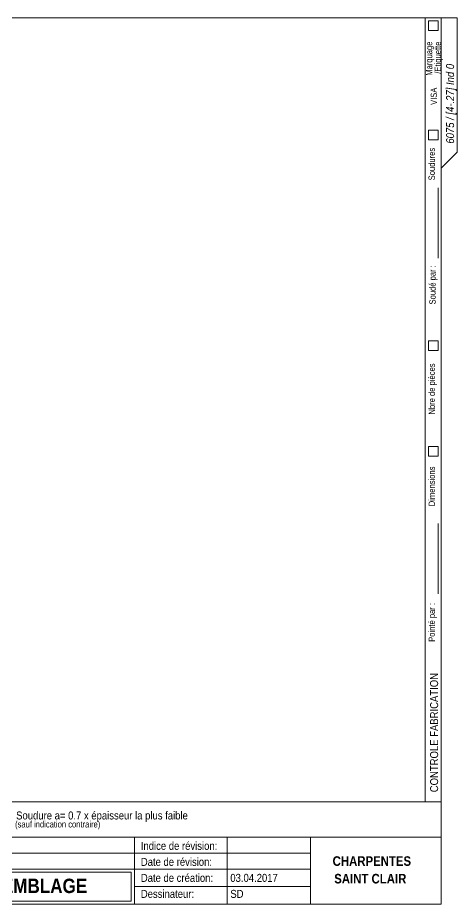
# Model space of a CAD drawing. Header units: millimetres. Extents: x 2 to 410, y 5 to 282.
# Drawn here: x 272.5 to 410, y 5 to 282 of the extents above; entities that cross this region are included whole.
import ezdxf

# ---------------------------------------------------------------- set-up
doc = ezdxf.new("R2010")
doc.units = ezdxf.units.MM
doc.layers.add('Autre type objet', color=1, linetype='Continuous', lineweight=0)
doc.layers.add('Feuille dessin', color=5, linetype='Continuous', lineweight=0)
doc.styles.add('ARIAL', font='ARIAL.TTF')
doc.styles.add('ARIAL_BOLD', font='ARIALBD.TTF')
doc.styles.add('ARIAL_ITALIC', font='ARIALI.TTF')
doc.styles.add('ARIAL_NARROW', font='ARIAL.TTF')

# ---------------------------------------------------------------- blocks, each defined once
blk = doc.blocks.new('*A9')
at = {"layer": 'Feuille dessin', "linetype": 'Continuous', "lineweight": 0}
for p, q in [((405, 282), (5, 282)), ((5, 282), (5, 5)), ((405, 5), (405, 282)), ((5, 5), (405, 5))]:
    blk.add_line(p, q, dxfattribs=at)
at = {"layer": 'Feuille dessin', "style": 'ARIAL', "width": 0.85}
blk.add_text('Tekla Structures', height=2, rotation=90, dxfattribs=at).set_placement((4.5, 5.5))
blk = doc.blocks.new('*A10')
at = {"layer": 'Autre type objet', "linetype": 'Continuous', "lineweight": 0}
for p, q in [((400, 37), (400, 282)), ((400, 282), (410, 282)), ((401, 281), (401, 278)), ((404, 281), (401, 281)), ((404, 278), (404, 281)), ((405, 37), (405, 282)), ((410, 282), (410, 240)), ((401, 278), (404, 278)), ((404, 246.898947), (401, 246.898947)), ((401, 246.898947), (401, 243.898947)), ((404, 243.898947), (404, 246.898947)), ((401, 243.898947), (404, 243.898947)), ((410, 240), (405, 235)), ((404, 206.87143), (404, 228.87143)), ((401, 181), (401, 178)), ((404, 181), (401, 181)), ((404, 178), (404, 181)), ((401, 178), (404, 178)), ((401, 148), (401, 145)), ((404, 148), (401, 148)), ((404, 145), (404, 148)), ((401, 145), (404, 145)), ((404, 102), (404, 124)), ((400, 37), (405, 37))]:
    blk.add_line(p, q, dxfattribs=at)
at = {"layer": 'Autre type objet', "width": 0.85}
for s, height, style, p in [('Marquage', 2, 'ARIAL', (402.175102, 263.861793)), ('/Etiquette', 2, 'ARIAL', (404.882157, 264.509258)), ('6075 / [4-.27] Ind 0', 2.5, 'ARIAL_ITALIC', (409, 242.657715)), ('VISA', 2, 'ARIAL', (403.660159, 254.754913)), ('Soudures', 2, 'ARIAL', (403, 231.189963)), ('Soudé par :', 2, 'ARIAL', (403.230161, 192.415081)), ('Nbre de pièces', 2, 'ARIAL', (403, 158)), ('Dimensions', 2, 'ARIAL', (403, 129.364258)), ('Pointé par :', 2, 'ARIAL', (403, 87)), ('CONTROLE FABRICATION', 2.5, 'ARIAL', (404, 40))]:
    blk.add_text(s, height=height, rotation=90, dxfattribs=dict(at, style=style)).set_placement(p)
blk = doc.blocks.new('*A11')
at = {"layer": 'Autre type objet', "linetype": 'Continuous', "lineweight": 0}
for p, q in [((220, 37), (405, 37)), ((220, 37), (220, 26)), ((260, 37), (260, 26)), ((405, 37), (405, 26)), ((220, 26), (405, 26))]:
    blk.add_line(p, q, dxfattribs=at)
at = {"layer": 'Autre type objet', "width": 0.85}
for s, height, style, p in [('CLASSE EXECUTION', 2.5, 'ARIAL', (221, 32.5)), ('Nota:', 2.5, 'ARIAL', (262, 33)), ('Soudure a= 0.7 x épaisseur la plus faible', 2.5, 'ARIAL', (272, 31.5)), ('EN 1090-2', 2.5, 'ARIAL', (222, 28)), ('EXC2', 3.5, 'ARIAL_BOLD', (239, 28)), (' (sauf indication contraire)', 2, 'ARIAL', (271, 29))]:
    blk.add_text(s, height=height, dxfattribs=dict(at, style=style)).set_placement(p)
blk = doc.blocks.new('*A13')
at = {"layer": 'Autre type objet', "linetype": 'Continuous', "lineweight": 0}
for p, q in [((220, 26), (405, 26)), ((220, 26), (220, 5)), ((243.5, 26), (243.5, 16)), ((309, 26), (309, 5)), ((338, 26), (338, 5)), ((364.113616, 5), (364.113616, 26)), ((405, 5), (405, 26)), ((220, 21), (364.091573, 20.947521)), ((220, 16), (309, 16)), ((221, 15), (308, 15)), ((221, 6), (221, 15)), ((308, 15), (308, 6)), ((309, 16), (364.1638, 15.995557)), ((309, 10.5), (364.091381, 10.5)), ((308, 6), (221, 6)), ((220, 5), (405, 5))]:
    blk.add_line(p, q, dxfattribs=at)
at = {"layer": 'Autre type objet', "width": 0.85}
for s, height, style, p in [('6075', 3.5, 'ARIAL', (246, 21.5)), ('N° Affaire:', 2.5, 'ARIAL_NARROW', (222, 22)), ('Indice de révision:', 2.5, 'ARIAL_NARROW', (311, 22)), ('Nom Affaire:', 2.5, 'ARIAL_NARROW', (222, 17)), ('GHD Bât N', 3.5, 'ARIAL', (246, 17)), ('Date de révision:', 2.5, 'ARIAL_NARROW', (311, 17)), ('CHARPENTES', 3, 'ARIAL_BOLD', (371, 17)), ('Date de création:', 2.5, 'ARIAL_NARROW', (311, 12)), ('03.04.2017', 2.5, 'ARIAL', (339, 12)), ('SAINT CLAIR', 3, 'ARIAL_BOLD', (371.5, 11.5)), ("CROQUIS D' ASSEMBLAGE", 4.5, 'ARIAL_BOLD', (223.5, 8.5)), ('Dessinateur:', 2.5, 'ARIAL_NARROW', (311, 7)), ('SD', 2.5, 'ARIAL', (339, 7))]:
    blk.add_text(s, height=height, dxfattribs=dict(at, style=style)).set_placement(p)

msp = doc.modelspace()

# ---------------------------------------------------------------- block references
at = {"lineweight": 0}
for name in ['*A9', '*A10', '*A11', '*A13']:
    msp.add_blockref(name, (0, 0), dxfattribs=at)

doc.saveas('drawing.dxf')
